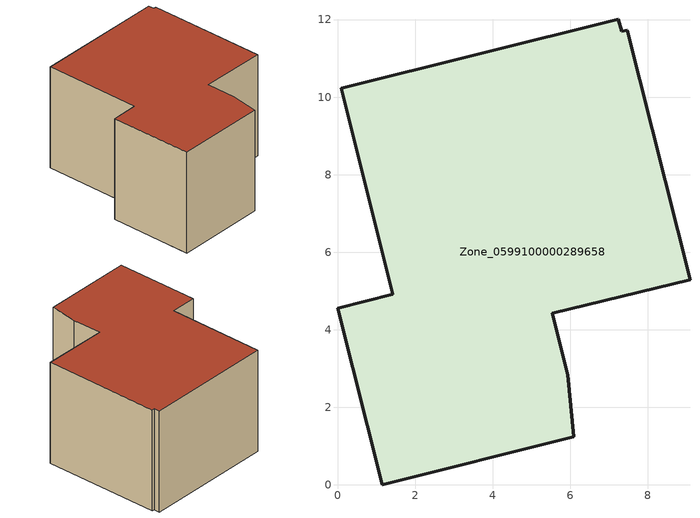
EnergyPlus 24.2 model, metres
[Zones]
Zone_0599100000289658
 floor ground (C_G): 6.09,1.24 1.15,0 0,4.56 1.43,4.92 0.1,10.23 7.24,12.01 7.33,11.7 7.47,11.73 9.09,5.29 5.54,4.43 5.94,2.84 z0
 wall outside (C_F): 6.09,1.24 5.94,2.84 5.54,4.43 9.09,5.29 7.47,11.73 7.33,11.7 7.24,12.01 0.1,10.23 1.43,4.92 0,4.56 1.15,0 6.09,1.24 z0:5.89
 roof outside (C_R): 1.15,0 6.09,1.24 5.94,2.84 5.54,4.43 9.09,5.29 7.47,11.73 7.33,11.7 7.24,12.01 0.1,10.23 1.43,4.92 0,4.56 z5.89
[BUILDING]
Pand.0599100000289658: North Axis=0; Terrain=City; Loads Convergence Tolerance Value=0.04; Temperature Convergence Tolerance Value=0.4; Solar Distribution=FullExterior; Maximum Number of Warmup Days=25; Minimum Number of Warmup Days=1
[Site:Location]
Rotterdam.The.Hague.AP_ZH_NLD Design_Conditions: Latitude=51.96; Longitude=4.45; Time Zone=1; Elevation=-4.5
[SITE:GROUNDTEMPERATURE:BUILDINGSURFACE]
18, 18, 18, 18, 18, 18, 18, 18, 18, 18, 18, 18
[MATERIAL] Thermal Absorptance=0.9; Solar Absorptance=0.7; Visible Absorptance=0.7
Name | Roughness | Thickness | Conductivity | Density | Specific Heat
G.D.1965-1974 | MediumSmooth | 0.15 | 0.882353 | 540 | 1210
F.D.1965-1974 | Rough | 0.3 | 0.697674 | 1920 | 840
R.D.1965-1974 | MediumRough | 0.2 | 0.232558 | 1500 | 1000
[CONSTRUCTION]
C_G: G.D.1965-1974
C_F: F.D.1965-1974
C_R: R.D.1965-1974
[ZONE]
Zone_0599100000289658: Type=1; Multiplier=1; Ceiling Height=Autocalculate; Volume=Autocalculate; Floor Area=autocalculate; Part of Total Floor Area=Yes
[ZONEINFILTRATION:DESIGNFLOWRATE]
Infil_Zone_0599100000289658: Zone or ZoneList or Space or SpaceList=Zone_0599100000289658; Schedule=AlwaysOn; Design Flow Rate Calculation Method=Flow/Area; Flow Rate per Floor Area=0.0042; Constant Term Coefficient=1; Temperature Term Coefficient=0; Velocity Term Coefficient=0; Velocity Squared Term Coefficient=0
[HVACTEMPLATE:ZONE:IDEALLOADSAIRSYSTEM]
Zone_0599100000289658: Maximum Heating Supply Air Temperature=50; Minimum Cooling Supply Air Temperature=13; Maximum Heating Supply Air Humidity Ratio=0.0156; Minimum Cooling Supply Air Humidity Ratio=0.0077; Heating Limit=NoLimit; Cooling Limit=NoLimit; Dehumidification Control Type=ConstantSensibleHeatRatio; Cooling Sensible Heat Ratio=0.7; Dehumidification Setpoint=60; Humidification Control Type=None; Humidification Setpoint=30; Outdoor Air Method=None; Outdoor Air Flow Rate per Person=0.00944; Outdoor Air Flow Rate per Zone Floor Area=0; Outdoor Air Flow Rate per Zone=0; Demand Controlled Ventilation Type=None; Outdoor Air Economizer Type=NoEconomizer; Heat Recovery Type=None; Sensible Heat Recovery Effectiveness=0.7; Latent Heat Recovery Effectiveness=0.65
[ZONECONTROL:THERMOSTAT]
ThermostatControl_Zone_0599100000289658: Zone or ZoneList=Zone_0599100000289658; Control Type Schedule=DualSetpointControlType; Control 1=Thermostat_Zone_0599100000289658; Temperature Difference Between Cutout And Setpoint=0
[THERMOSTATSETPOINT:DUALSETPOINT]
Thermostat_Zone_0599100000289658: Heating Setpoint Temperature Schedule=HeatingSetpoint_Zone_0599100000289658; Cooling Setpoint Temperature Schedule=CoolingSetpoint_Zone_0599100000289658
[SCHEDULE:COMPACT]
HeatingSetpoint_Zone_0599100000289658: Through: 12/31, For: AllDays, Until: 24:00, 21
CoolingSetpoint_Zone_0599100000289658: Through: 12/31, For: AllDays, Until: 24:00, 24
DualSetpointControlType: Through: 12/31, For: AllDays, Until: 24:00, 4
AlwaysOn: Through: 12/31, For: AllDays, Until: 24:00, 1
